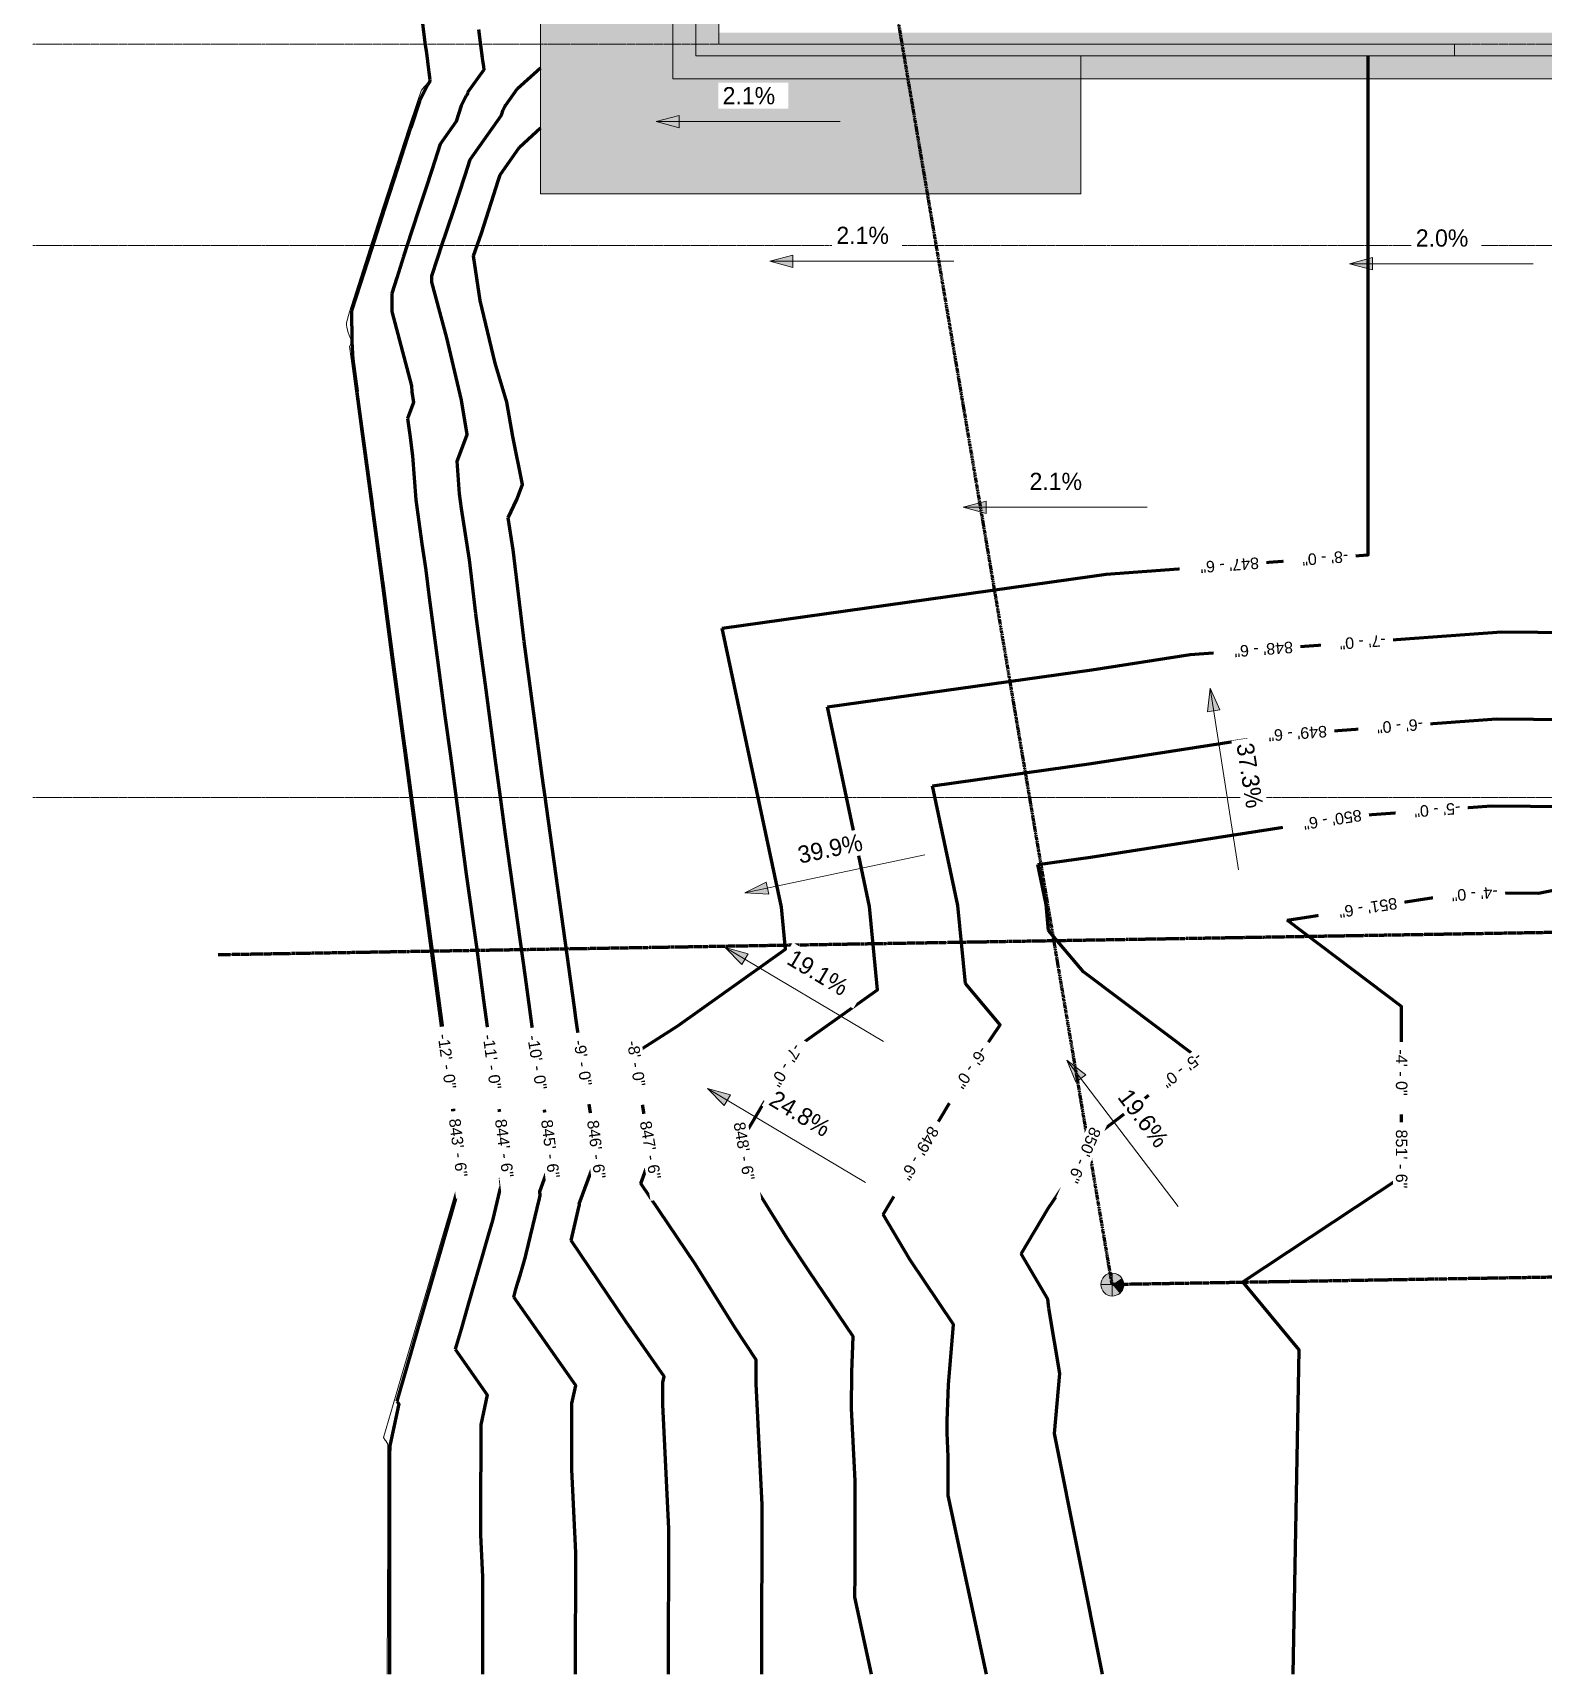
# Model space of a CAD drawing. Header units: inches. Extents: x -3305 to -1487, y 8065 to 9205.
# Drawn here: x -3305 to -2779, y 8130 to 8701 of the extents above; entities that cross this region are included whole.
import ezdxf

# ---------------------------------------------------------------- set-up
doc = ezdxf.new("R2010")
doc.units = ezdxf.units.IN
doc.header["$MEASUREMENT"] = 0
doc.linetypes.add('Double Dash 3_8_', pattern=[1, 0.375, -0.125, 0.125, -0.125, 0.125, -0.125])
doc.linetypes.add('Grid Line 1_2_', pattern=[0.875, 0.5, -0.125, 0.125, -0.125])
for name, color, linetype, lineweight in [('A-FLOR', 192, 'Continuous', 18), ('C-PROP-LINE', 91, 'Double Dash 3_8_', 158), ('C-TOPO-1', 254, 'Continuous', 9), ('C-TOPO-2', 253, 'Continuous', 9), ('C-TOPO-3', 8, 'Continuous', 9), ('C-TOPO-LABL', 7, 'Continuous', 9), ('C-TOPO-MAJR', 7, 'Continuous', 80), ('G-ANNO-DIMS', 111, 'Continuous', 9), ('L-SITE-1', 91, 'Continuous', 9), ('S-FNDN', 32, 'Continuous', 18), ('S-GRID-1', 1, 'Grid Line 1_2_', 9)]:
    doc.layers.add(name, color=color, linetype=linetype, lineweight=lineweight)
doc.layers.add('L-SITE-3', color=91, linetype='Continuous', lineweight=9, transparency=0.2)
doc.layers.add('S-FNDN-1', color=32, linetype='Continuous', lineweight=18, transparency=0.4)
doc.styles.add('Arial', font='arial.ttf', dxfattribs={"height": 4})
doc.styles.add('Century Gothic', font='ufonts.com_century-gothic.ttf', dxfattribs={"height": 6})

# ---------------------------------------------------------------- blocks, each defined once
blk = doc.blocks.new('BenchMark - BenchMark-V6-SITE PLAN - TOPOGRAPHY')
at = {"layer": 'L-SITE-3'}
for points in [[(-4, 0), (-3.86, -1.04), (-3.46, -2), (-3.05, -2.54), (0, 0), (2.19, -3.32), (2.83, -2.83), (3.46, -2), (3.86, -1.04), (4, 0), (3.86, 1.04), (3.46, 2), (2.83, 2.83), (2, 3.46), (1.04, 3.86), (0, 4), (-1.04, 3.86), (-2, 3.46), (-2.83, 2.83), (-3.46, 2), (-3.86, 1.04)], [(-3.05, -2.54), (-2.83, -2.83), (-2, -3.46), (-1.04, -3.86), (0.08, -3.99), (1.04, -3.86), (2, -3.46), (2.19, -3.32), (0, 0), (-3.01, -2.51)]]:
    blk.add_hatch(color=256, dxfattribs=at).paths.add_polyline_path(points, flags=0)
at = {"layer": 'L-SITE-1'}
for q in [(-4, 0), (0, 4), (0, -4), (4, 0)]:
    blk.add_line((0, 0), q, dxfattribs=at)
for start, end in [(360, 180), (180, 219.8521), (303.4982, 360), (219.8521, 303.4982)]:
    blk.add_arc((0, 0), 4, start, end, dxfattribs=at)
blk = doc.blocks.new('Family - ___-1399760-SITE PLAN - TOPOGRAPHY')
at = {"layer": 'C-PROP-LINE'}
blk.add_line((8379.89, 3240.51), (8400.25, 2026.33), dxfattribs=at)
blk = doc.blocks.new('Family - ___-1426622-SITE PLAN - TOPOGRAPHY')
at = {"layer": 'C-PROP-LINE'}
for p, q in [((8265.05, 2929.42), (8938.99, 3043.48)), ((8284.16, 1792.1), (8265.05, 2929.42))]:
    blk.add_line(p, q, dxfattribs=at)

msp = doc.modelspace()

# ---------------------------------------------------------------- hatches: boundary and pattern name
at = {"layer": 'G-ANNO-DIMS'}
for points in [[(-3088.07, 8669.7), (-3080.07, 8667.56), (-3080.07, 8671.84)], [(-3048.5, 8621.13), (-3040.5, 8618.98), (-3040.5, 8623.27)], [(-2846.9, 8620.2), (-2838.9, 8618.06), (-2838.9, 8622.35)], [(-2981.3, 8535.51), (-2973.3, 8533.37), (-2973.3, 8537.66)], [(-2895.33, 8472.62), (-2896.22, 8464.38), (-2891.98, 8465.04)], [(-3057.21, 8401.32), (-3048.94, 8400.88), (-3049.83, 8405.07)], [(-3064.04, 8382.37), (-3058.26, 8376.44), (-3056.07, 8380.12)], [(-2945.17, 8343.16), (-2942.04, 8335.49), (-2938.62, 8338.08)]]:
    msp.add_hatch(color=256, dxfattribs=at).paths.add_polyline_path(points, flags=0)
at = {"layer": 'S-FNDN'}
for points in [[(-3074.34, 8692.57), (-3066.34, 8692.57), (-3066.34, 8866.57), (-3074.34, 8866.57), (-3074.34, 8710.2)], [(-3066.34, 8692.57), (-2810.34, 8692.57), (-2810.34, 8696.57), (-3066.34, 8696.57)]]:
    msp.add_hatch(color=256, dxfattribs=at).paths.add_polyline_path(points, flags=0)
h = msp.add_hatch(color=256, dxfattribs=at)
h.paths.add_polyline_path([(-2693.71, 8692.57), (-2693.71, 8700.57), (-3066.34, 8700.57), (-3066.34, 8696.57), (-2810.34, 8696.57), (-2810.34, 8692.57), (-2723.07, 8692.57)], flags=0)
h.paths.add_polyline_path([(-2657.09, 8692.57), (-2622.34, 8692.57), (-2622.34, 8700.57), (-2657.09, 8700.57)], flags=0)
at = {"layer": 'S-FNDN-1'}
h = msp.add_hatch(color=256, dxfattribs=at)
h.paths.add_polyline_path([(-3033.53, 8644.57), (-2940.34, 8644.57), (-2940.34, 8692.57), (-3074.34, 8692.57), (-3074.34, 8871.57), (-3128.34, 8871.57), (-3128.34, 8644.57), (-3080.34, 8644.57)], flags=0)
h.paths.add_polyline_path([(-3128.34, 8875.08), (-3127.81, 8876.57), (-3128.34, 8876.57)], flags=0)
h = msp.add_hatch(color=256, dxfattribs=at)
h.paths.add_polyline_path([(-2940.34, 8644.57), (-2940.34, 8644.57), (-2940.34, 8644.57)], flags=0)
h.paths.add_polyline_path([(-3078.48, 8871.57), (-3074.34, 8871.57), (-3074.34, 8876.57), (-3127.81, 8876.57), (-3128.34, 8875.08), (-3128.34, 8871.57), (-3091.64, 8871.57)], flags=0)
for points in [[(-3066.34, 8684.57), (-3058.34, 8684.57), (-3058.34, 8692.57), (-3074.34, 8692.57), (-3074.34, 8871.57), (-3082.34, 8871.57), (-3082.34, 8684.57), (-3071.99, 8684.57)], [(-2981.79, 8684.57), (-2940.34, 8684.57), (-2940.34, 8692.57), (-2954.8, 8692.57), (-2983.72, 8684.57)], [(-2940.34, 8684.57), (-2638.34, 8684.57), (-2638.34, 8692.57), (-2940.34, 8692.57)]]:
    msp.add_hatch(color=256, dxfattribs=at).paths.add_polyline_path(points, flags=0)
h = msp.add_hatch(color=256, dxfattribs=at)
h.paths.add_polyline_path([(-3058.34, 8684.57), (-2983.72, 8684.57), (-2954.8, 8692.57), (-3058.34, 8692.57), (-3058.34, 8686.84)], flags=0)
h.paths.add_polyline_path([(-2614.34, 8685.19), (-2614.34, 8700.14), (-2622.34, 8700.57), (-2622.34, 8685.19), (-2619.58, 8685.19)], flags=0)

# ---------------------------------------------------------------- linework, layer by layer
at = {"layer": 'A-FLOR'}
for p, q in [((-3074.34, 8692.57), (-2940.34, 8692.57)), ((-2940.34, 8692.57), (-2940.34, 8644.57)), ((-2940.34, 8644.57), (-3128.34, 8644.57))]:
    msp.add_line(p, q, dxfattribs=at)
at = {"layer": 'C-TOPO-1'}
for p, q in [((-3128.34, 8871.57), (-3128.34, 8644.57)), ((-3128.34, 8691.09), (-3128.34, 8781.75)), ((-3128.34, 8781.75), (-3128.34, 8691.09)), ((-3128.34, 8691.09), (-3128.34, 8701.62)), ((-3128.34, 8691.09), (-3128.34, 8701.62)), ((-3128.34, 8701.62), (-3128.34, 8691.09)), ((-2940.34, 8692.57), (-2940.34, 8644.57)), ((-2940.34, 8644.57), (-2940.34, 8692.57)), ((-2940.34, 8644.57), (-2940.34, 8692.57)), ((-3128.34, 8689.39), (-3128.34, 8691.09)), ((-3128.34, 8675.82), (-3128.34, 8691.09)), ((-3128.34, 8689.39), (-3128.34, 8691.09)), ((-3128.34, 8691.09), (-3128.34, 8675.82)), ((-3128.34, 8691.09), (-3128.34, 8689.39)), ((-3128.34, 8656.47), (-3128.34, 8675.82)), ((-3128.34, 8675.82), (-3128.34, 8656.47)), ((-3128.34, 8644.57), (-3128.34, 8656.47)), ((-3128.34, 8656.47), (-3128.34, 8644.57)), ((-3080.34, 8644.57), (-3128.34, 8644.57)), ((-3128.34, 8644.57), (-3080.34, 8644.57)), ((-3128.34, 8644.57), (-2940.34, 8644.57)), ((-3002.41, 8644.57), (-3080.34, 8644.57)), ((-3080.34, 8644.57), (-3002.41, 8644.57)), ((-2940.34, 8644.57), (-3002.41, 8644.57)), ((-3002.41, 8644.57), (-2940.34, 8644.57))]:
    msp.add_line(p, q, dxfattribs=at)
at = {"layer": 'C-TOPO-2'}
for p, q in [((-3128.34, 8682.56), (-3128.34, 8689.39)), ((-3128.34, 8682.56), (-3128.34, 8689.39)), ((-3128.34, 8689.39), (-3128.34, 8682.56))]:
    msp.add_line(p, q, dxfattribs=at)
at = {"layer": 'C-TOPO-3'}
for p, q in [((-3169.89, 8710.14), (-3168.2, 8697.04)), ((-3168.2, 8697.04), (-3169.89, 8710.14)), ((-3168.2, 8697.04), (-3167.84, 8694.08)), ((-3167.84, 8694.08), (-3168.2, 8697.04)), ((-3167.84, 8694.08), (-3167.11, 8687.98)), ((-3167.11, 8687.98), (-3167.84, 8694.08)), ((-2940.34, 8692.57), (-2940.34, 8644.57)), ((-2940.34, 8692.57), (-2940.34, 8644.57)), ((-2940.34, 8644.57), (-2940.34, 8692.57)), ((-3167.11, 8687.98), (-3166.81, 8684.3)), ((-3166.81, 8684.3), (-3167.11, 8687.98)), ((-3169.87, 8680.34), (-3171.05, 8677.03)), ((-3171.05, 8677.03), (-3169.87, 8680.34)), ((-3169.77, 8680.63), (-3169.87, 8680.34)), ((-3169.87, 8680.34), (-3169.77, 8680.63)), ((-3168.77, 8681.73), (-3169.77, 8680.63)), ((-3169.77, 8680.63), (-3168.77, 8681.73)), ((-3168.12, 8682.45), (-3168.77, 8681.73)), ((-3168.77, 8681.73), (-3168.12, 8682.45)), ((-3167.33, 8683.56), (-3168.12, 8682.45)), ((-3168.12, 8682.45), (-3167.33, 8683.56)), ((-3166.81, 8684.3), (-3167.33, 8683.56)), ((-3167.33, 8683.56), (-3166.81, 8684.3)), ((-3128.34, 8675.82), (-3128.34, 8682.56)), ((-3128.34, 8675.82), (-3128.34, 8682.56)), ((-3128.34, 8682.56), (-3128.34, 8675.82)), ((-3171.17, 8676.68), (-3174.25, 8667.4)), ((-3174.25, 8667.4), (-3171.17, 8676.68)), ((-3171.05, 8677.03), (-3171.17, 8676.68)), ((-3171.17, 8676.68), (-3171.05, 8677.03)), ((-3128.34, 8656.47), (-3128.34, 8675.82)), ((-3128.34, 8656.47), (-3128.34, 8675.82)), ((-3128.34, 8675.82), (-3128.34, 8656.47)), ((-3174.25, 8667.4), (-3178.43, 8654.57)), ((-3178.43, 8654.57), (-3174.25, 8667.4)), ((-3178.43, 8654.57), (-3183.14, 8639.97)), ((-3183.14, 8639.97), (-3178.43, 8654.57)), ((-3128.34, 8644.57), (-3128.34, 8656.47)), ((-3128.34, 8644.57), (-3128.34, 8656.47)), ((-3128.34, 8656.47), (-3128.34, 8644.57)), ((-3183.14, 8639.97), (-3187.81, 8625.4)), ((-3187.81, 8625.4), (-3183.14, 8639.97)), ((-3080.34, 8644.57), (-3128.34, 8644.57)), ((-3080.34, 8644.57), (-3128.34, 8644.57)), ((-3128.34, 8644.57), (-3080.34, 8644.57)), ((-3002.41, 8644.57), (-3080.34, 8644.57)), ((-3002.41, 8644.57), (-3080.34, 8644.57)), ((-3080.34, 8644.57), (-3002.41, 8644.57)), ((-2940.34, 8644.57), (-3002.41, 8644.57)), ((-2940.34, 8644.57), (-3002.41, 8644.57)), ((-3002.41, 8644.57), (-2940.34, 8644.57)), ((-3187.81, 8625.4), (-3191.86, 8612.65)), ((-3191.86, 8612.65), (-3187.81, 8625.4)), ((-3191.86, 8612.65), (-3194.73, 8603.49)), ((-3194.73, 8603.49), (-3191.86, 8612.65)), ((-3194.73, 8603.49), (-3195.84, 8599.73)), ((-3195.84, 8599.73), (-3194.73, 8603.49)), ((-3195.84, 8599.73), (-3195.79, 8598.97)), ((-3195.79, 8598.97), (-3195.84, 8599.73)), ((-3195.79, 8598.97), (-3195.73, 8598.01)), ((-3195.73, 8598.01), (-3195.79, 8598.97)), ((-3195.73, 8598.01), (-3195.29, 8596.35)), ((-3195.29, 8596.35), (-3195.73, 8598.01)), ((-3195.29, 8596.35), (-3194.52, 8594.5)), ((-3194.52, 8594.5), (-3195.29, 8596.35)), ((-3194.52, 8594.5), (-3194.01, 8593.25)), ((-3194.01, 8593.25), (-3194.52, 8594.5)), ((-3194.36, 8592.34), (-3194.74, 8591.42)), ((-3194.74, 8591.42), (-3194.36, 8592.34)), ((-3194.74, 8591.42), (-3194.21, 8587.29)), ((-3194.21, 8587.29), (-3194.74, 8591.42)), ((-3194.25, 8592.63), (-3194.36, 8592.34)), ((-3194.36, 8592.34), (-3194.25, 8592.63)), ((-3194.01, 8593.25), (-3194.25, 8592.63)), ((-3194.25, 8592.63), (-3194.01, 8593.25)), ((-3194.21, 8587.29), (-3192.7, 8575.87)), ((-3192.7, 8575.87), (-3194.21, 8587.29)), ((-3192.7, 8575.87), (-3190.38, 8558.38)), ((-3190.38, 8558.38), (-3192.7, 8575.87)), ((-3190.38, 8558.38), (-3187.4, 8536.03)), ((-3187.4, 8536.03), (-3190.38, 8558.38)), ((-3187.4, 8536.03), (-3183.93, 8510.01)), ((-3183.93, 8510.01), (-3187.4, 8536.03)), ((-3183.93, 8510.01), (-3180.13, 8481.54)), ((-3180.13, 8481.54), (-3183.93, 8510.01)), ((-3180.13, 8481.54), (-3176.16, 8451.82)), ((-3176.16, 8451.82), (-3180.13, 8481.54)), ((-3176.16, 8451.82), (-3172.18, 8422.06)), ((-3172.18, 8422.06), (-3176.16, 8451.82)), ((-3172.18, 8422.06), (-3168.36, 8393.47)), ((-3168.36, 8393.47), (-3172.18, 8422.06)), ((-3168.36, 8393.47), (-3164.85, 8367.26)), ((-3164.85, 8367.26), (-3168.36, 8393.47)), ((-3164.85, 8367.26), (-3161.83, 8344.62)), ((-3161.83, 8344.62), (-3164.85, 8367.26)), ((-3161.83, 8344.62), (-3159.76, 8329.17)), ((-3159.76, 8329.17), (-3161.83, 8344.62)), ((-3159.76, 8329.17), (-3159.44, 8326.78)), ((-3159.44, 8326.78), (-3159.76, 8329.17)), ((-3159.44, 8326.78), (-3157.85, 8314.93)), ((-3157.85, 8314.93), (-3159.44, 8326.78)), ((-3157.85, 8314.93), (-3157.23, 8310.29)), ((-3157.23, 8310.29), (-3157.85, 8314.93)), ((-3157.23, 8310.29), (-3157.08, 8309.56)), ((-3157.08, 8309.56), (-3157.23, 8310.29)), ((-3157.08, 8309.56), (-3156.75, 8307.87)), ((-3156.75, 8307.87), (-3157.08, 8309.56)), ((-3156.75, 8307.87), (-3156.33, 8305.95)), ((-3156.33, 8305.95), (-3156.75, 8307.87)), ((-3156.27, 8303.56), (-3156.45, 8302.83)), ((-3156.45, 8302.83), (-3156.27, 8303.56)), ((-3156.33, 8305.95), (-3156.32, 8305.35)), ((-3156.32, 8305.35), (-3156.33, 8305.95)), ((-3156.32, 8305.35), (-3156.27, 8303.56)), ((-3156.27, 8303.56), (-3156.32, 8305.35)), ((-3157.24, 8299.66), (-3159.73, 8290.88)), ((-3159.73, 8290.88), (-3157.24, 8299.66)), ((-3157.06, 8300.38), (-3157.24, 8299.66)), ((-3157.24, 8299.66), (-3157.06, 8300.38)), ((-3156.68, 8301.93), (-3157.06, 8300.38)), ((-3157.06, 8300.38), (-3156.68, 8301.93)), ((-3156.45, 8302.83), (-3156.68, 8301.93)), ((-3156.68, 8301.93), (-3156.45, 8302.83)), ((-3159.73, 8290.88), (-3163.3, 8278.63)), ((-3163.3, 8278.63), (-3159.73, 8290.88)), ((-3163.3, 8278.63), (-3167.5, 8264.33)), ((-3167.5, 8264.33), (-3163.3, 8278.63)), ((-3167.5, 8264.33), (-3171.92, 8249.4)), ((-3171.92, 8249.4), (-3167.5, 8264.33)), ((-3171.92, 8249.4), (-3176.1, 8235.26)), ((-3176.1, 8235.26), (-3171.92, 8249.4)), ((-3176.1, 8235.26), (-3179.62, 8223.34)), ((-3179.62, 8223.34), (-3176.1, 8235.26)), ((-3179.62, 8223.34), (-3182.04, 8215.05)), ((-3182.04, 8215.05), (-3179.62, 8223.34)), ((-3182.04, 8215.05), (-3182.91, 8211.81)), ((-3182.91, 8211.81), (-3182.04, 8215.05)), ((-3182.91, 8211.81), (-3182.38, 8210.97)), ((-3182.38, 8210.97), (-3182.91, 8211.81)), ((-3182.38, 8210.97), (-3182.2, 8210.7)), ((-3182.2, 8210.7), (-3182.38, 8210.97)), ((-3182.2, 8210.7), (-3181.41, 8209.58)), ((-3181.41, 8209.58), (-3182.2, 8210.7)), ((-3181.41, 8209.58), (-3181.41, 8208.79)), ((-3181.41, 8208.79), (-3181.41, 8209.58)), ((-3181.41, 8208.79), (-3181.39, 8205.51)), ((-3181.39, 8205.51), (-3181.41, 8208.79)), ((-3181.39, 8205.51), (-3181.41, 8194.31)), ((-3181.41, 8194.31), (-3181.39, 8205.51)), ((-3181.41, 8194.31), (-3181.46, 8177.09)), ((-3181.46, 8177.09), (-3181.41, 8194.31)), ((-3181.46, 8177.09), (-3181.54, 8154.91)), ((-3181.54, 8154.91), (-3181.46, 8177.09)), ((-3181.54, 8154.91), (-3181.63, 8129.53)), ((-3181.63, 8129.53), (-3181.54, 8154.91))]:
    msp.add_line(p, q, dxfattribs=at)
at = {"layer": 'C-TOPO-MAJR'}
for p, q in [((-3167.7, 8682.33), (-3170.38, 8676.96)), ((-3140.56, 8675.3), (-3136.32, 8681.17)), ((-3154.22, 8678.62), (-3155.82, 8675.39)), ((-3141.27, 8673.83), (-3140.73, 8674.9)), ((-3163.25, 8661.81), (-3166.15, 8652.78)), ((-3142.39, 8651.22), (-3135.59, 8660.81)), ((-3154.56, 8651.1), (-3152.82, 8656.52)), ((-3142.97, 8649.41), (-3142.39, 8651.22)), ((-3149.28, 8607.45), (-3151.61, 8622.99)), ((-3166.11, 8613.86), (-3166.12, 8615.97)), ((-3180.08, 8609.88), (-3180.05, 8603.56)), ((-3144.16, 8585.66), (-3149.28, 8607.45)), ((-3194.04, 8603.79), (-3194, 8593.26)), ((-3156.5, 8540.16), (-3157.34, 8551.5)), ((-3171.7, 8538.13), (-3169.63, 8522.73)), ((-3155.81, 8535.03), (-3156.5, 8540.16)), ((-3186.9, 8536.09), (-3183.45, 8510.44)), ((-2902.26, 8484.25), (-2793.93, 8492.18)), ((-2873.05, 8456.24), (-2795.67, 8461.91)), ((-2843.84, 8428.23), (-2797.42, 8431.63)), ((-2868.54, 8391.85), (-2814.63, 8400.23)), ((-2939.39, 8373.93), (-2951.53, 8388.25)), ((-3092.01, 8322.77), (-3095.61, 8345.48)), ((-3058.22, 8315.53), (-3039.12, 8347.62)), ((-3009.13, 8289.48), (-2980.49, 8337.62)), ((-3056.01, 8302.82), (-3058.22, 8315.53)), ((-3156.12, 8305.88), (-3156.04, 8305.27)), ((-3142.35, 8301.66), (-3142.3, 8301.22)), ((-3128.55, 8297.17), (-3128.59, 8297.43)), ((-3042.35, 8280.95), (-3056.01, 8302.82)), ((-3114.81, 8293.12), (-3114.82, 8293.21)), ((-2961.08, 8275.73), (-2951.53, 8291.78)), ((-2999.87, 8273.75), (-3009.13, 8289.48)), ((-3098.69, 8252.26), (-3117.71, 8280.45)), ((-3034.88, 8269.66), (-3042.35, 8280.95)), ((-3020.08, 8222.01), (-3020.01, 8234.54)), ((-2986.83, 8217.71), (-2986.41, 8230.22)), ((-2986.85, 8213.53), (-2986.83, 8217.71)), ((-2932.82, 8129.53), (-2949.44, 8213.24)), ((-2973.14, 8129.53), (-2986.47, 8191.64)), ((-3013.17, 8129.53), (-3018.92, 8156.34))]:
    msp.add_line(p, q, dxfattribs=at)
at = {"layer": 'C-TOPO-MAJR', "flags": 128}
for points in [[(-3173.44, 8709.88), (-3172.01, 8723.56), (-3170.02, 8708.59), (-3168.4, 8696.33), (-3168.03, 8693.58), (-3167.29, 8687.8), (-3167.17, 8686.88), (-3166.83, 8684.27)], [(-3149.9, 8701.68), (-3149.19, 8696.33), (-3148.6, 8691.91), (-3148.47, 8690.91), (-3148.2, 8688.86), (-3148.05, 8687.64), (-3153.69, 8679.8)], [(-2931.47, 8512.26), (-2840.34, 8518.93), (-2840.34, 8539.93), (-2840.34, 8579.93), (-2840.34, 8600.9), (-2840.34, 8680.52), (-2840.34, 8692.57)], [(-3136.32, 8681.17), (-3134.02, 8683.25), (-3128.34, 8688.4)], [(-3166.83, 8684.27), (-3166.93, 8683.43), (-3167.7, 8682.33)], [(-3170.38, 8676.96), (-3170.48, 8676.62), (-3173.39, 8667.52), (-3173.68, 8667.11)], [(-3155.82, 8675.39), (-3155.89, 8675.19), (-3157.63, 8669.73), (-3163.25, 8661.81)], [(-3153.69, 8679.8), (-3153.75, 8679.28), (-3154.22, 8678.62)], [(-3140.73, 8674.9), (-3140.58, 8675.12), (-3140.56, 8675.3)], [(-3152.82, 8656.52), (-3141.87, 8671.94), (-3141.29, 8673.76), (-3141.27, 8673.83)], [(-3173.68, 8667.11), (-3177.74, 8654.47), (-3177.86, 8654.11), (-3177.98, 8653.75)], [(-3135.59, 8660.81), (-3131.2, 8664.86), (-3128.34, 8667.51)], [(-3177.98, 8653.75), (-3182.57, 8639.47), (-3187.14, 8625.25), (-3191.15, 8612.78), (-3194.04, 8603.79)], [(-3166.15, 8652.78), (-3168.2, 8646.36), (-3170.44, 8639.85), (-3173.2, 8631.29), (-3175.94, 8622.76), (-3178.35, 8615.28), (-3180.08, 8609.88)], [(-3162.91, 8625.96), (-3158.55, 8638.6), (-3154.56, 8651.1)], [(-3151.61, 8622.99), (-3148.9, 8630.85), (-3142.97, 8649.41)], [(-3166.12, 8615.97), (-3165.54, 8617.77), (-3164.74, 8620.26), (-3163.83, 8623.11), (-3162.91, 8625.96)], [(-3157.34, 8551.5), (-3155.3, 8556.71), (-3153.79, 8560.81), (-3155.84, 8572.72), (-3160.96, 8594.51), (-3166.11, 8613.86)], [(-3180.05, 8603.56), (-3173.18, 8577.75), (-3173.06, 8575.66)], [(-3194, 8593.26), (-3193.99, 8593.23), (-3193.63, 8586.96)], [(-3193.63, 8586.96), (-3192.12, 8575.76), (-3192.18, 8575.6)], [(-3138.01, 8560.15), (-3140.06, 8572.07), (-3144.16, 8585.66)], [(-3192.18, 8575.6), (-3189.87, 8558.45), (-3186.93, 8536.59), (-3186.9, 8536.09)], [(-3173.06, 8575.66), (-3172.55, 8571.92), (-3174.58, 8566.41)], [(-3174.58, 8566.41), (-3173.82, 8560.7), (-3172.84, 8553.41), (-3171.7, 8538.13)], [(-3139.6, 8531.85), (-3136.62, 8538.18), (-3134.57, 8543.39), (-3138.01, 8560.15)], [(-3150.8, 8498.45), (-3153.05, 8517.21), (-3155.81, 8535.03)], [(-3134.52, 8492.77), (-3137.88, 8520.75), (-3139.6, 8531.85)], [(-3169.63, 8522.73), (-3168.23, 8513.67), (-3167.08, 8504.13)], [(-3183.45, 8510.44), (-3183.4, 8510.13), (-3183.36, 8509.81)], [(-3183.36, 8509.81), (-3179.58, 8481.62), (-3175.63, 8452.23), (-3175.56, 8451.72)], [(-3065.09, 8493.5), (-2936.37, 8511.5), (-2931.47, 8512.26)], [(-3167.08, 8504.13), (-3164.38, 8484), (-3161.56, 8463), (-3159.7, 8449.07)], [(-3143.84, 8446.42), (-3147.49, 8473.77), (-3149.18, 8486.37), (-3150.8, 8498.45)], [(-2793.93, 8492.18), (-2667.57, 8490.98), (-2640.2, 8496.45), (-2630.34, 8498.62)], [(-3127.98, 8443.78), (-3133.42, 8484.55), (-3133.98, 8488.75), (-3134.52, 8492.77)], [(-3095.61, 8345.48), (-3080.59, 8355.13), (-3043.12, 8381.81), (-3044.52, 8396.32), (-3065.09, 8493.5)], [(-3028.51, 8466.07), (-2936.56, 8478.93), (-2902.26, 8484.25)], [(-2795.67, 8461.91), (-2705.41, 8461.05), (-2636.99, 8474.73), (-2630.34, 8476.2)], [(-3039.12, 8347.62), (-3011.03, 8367.63), (-3013.81, 8396.65), (-3028.51, 8466.07)], [(-3175.56, 8451.72), (-3171.6, 8422.29), (-3167.81, 8394.03)], [(-2991.93, 8438.63), (-2936.76, 8446.35), (-2873.05, 8456.24)], [(-2797.42, 8431.63), (-2743.26, 8431.12), (-2633.79, 8453.01), (-2630.34, 8453.77)], [(-3159.7, 8449.07), (-3156.87, 8428.05), (-3154.16, 8407.86)], [(-3140.52, 8421.7), (-3142.14, 8433.81), (-3143.84, 8446.42)], [(-3126.87, 8435.53), (-3127.42, 8439.57), (-3127.98, 8443.78)], [(-3115.22, 8352.1), (-3115.26, 8352.44), (-3115.56, 8354.62), (-3115.98, 8357.82), (-3116.48, 8361.52), (-3126.87, 8435.53)], [(-2980.49, 8369.78), (-2983.11, 8396.98), (-2991.93, 8438.63)], [(-2814.63, 8400.23), (-2799.16, 8401.36), (-2781.11, 8401.19), (-2630.58, 8431.3), (-2630.34, 8431.35)], [(-2955.34, 8411.2), (-2936.95, 8413.77), (-2843.84, 8428.23)], [(-3129.76, 8343.78), (-3129.89, 8344.8), (-3130.76, 8351.34), (-3132.05, 8360.92), (-3133.54, 8372.03), (-3140.52, 8421.7)], [(-3154.16, 8407.86), (-3150.61, 8382.54), (-3148.12, 8364.02), (-3145.97, 8348.05), (-3144.51, 8337.15), (-3144.29, 8335.45)], [(-2951.53, 8388.25), (-2952.4, 8397.31), (-2955.34, 8411.2)], [(-3167.81, 8394.03), (-3167.67, 8393.05), (-3164.19, 8367.13), (-3161.18, 8344.76), (-3159.13, 8329.5), (-3158.83, 8327.13)], [(-2884.02, 8265.97), (-2828.76, 8302.52), (-2828.76, 8361.83), (-2868.54, 8391.85)], [(-2936.71, 8315.71), (-2899.61, 8343.91), (-2939.39, 8373.93)], [(-2980.49, 8337.62), (-2968.35, 8355.46), (-2980.49, 8369.78)], [(-3108.73, 8310.65), (-3108.74, 8310.76), (-3108.83, 8311.41), (-3109.04, 8313.08), (-3115.22, 8352.1)], [(-3124.68, 8310.29), (-3124.72, 8310.6), (-3124.97, 8312.57), (-3125.61, 8317.59), (-3129.76, 8343.78)], [(-3144.29, 8335.45), (-3142.18, 8322.09), (-3141.12, 8313.73), (-3140.7, 8310.45), (-3140.64, 8309.93)], [(-3158.83, 8327.13), (-3158.74, 8326.59), (-3157.26, 8314.89), (-3156.68, 8310.29), (-3156.59, 8309.58)], [(-3093.4, 8300.19), (-3089.81, 8310.06), (-3092.01, 8322.77)], [(-2951.53, 8291.78), (-2939.39, 8309.62), (-2936.71, 8315.71)], [(-3156.59, 8309.58), (-3156.35, 8307.89), (-3156.09, 8305.97), (-3156.12, 8305.88)], [(-3140.64, 8309.93), (-3140.47, 8308.73), (-3140.28, 8307.36), (-3142.35, 8301.66)], [(-3128.59, 8297.43), (-3124.47, 8308.75), (-3124.58, 8309.57), (-3124.68, 8310.29)], [(-3114.82, 8293.21), (-3108.66, 8310.14), (-3108.7, 8310.41), (-3108.73, 8310.65)], [(-3156.04, 8305.27), (-3155.8, 8303.44), (-3155.72, 8302.65), (-3156.04, 8301.78)], [(-3156.71, 8299.13), (-3159.2, 8290.53), (-3162.69, 8278.48), (-3166.76, 8264.43), (-3170.98, 8249.83), (-3174.97, 8236.07), (-3178.32, 8224.5)], [(-3142.3, 8298.73), (-3142.56, 8297.64), (-3144.9, 8287.81), (-3145.02, 8287.4), (-3146.51, 8282.24), (-3148.6, 8275.01), (-3151.04, 8266.58), (-3153.58, 8257.82), (-3155.97, 8249.56), (-3157.98, 8242.62)], [(-3156.04, 8301.78), (-3156.4, 8300.26), (-3156.51, 8299.81), (-3156.71, 8299.13)], [(-3142.3, 8301.22), (-3142.12, 8299.91), (-3142.07, 8299.35), (-3142.3, 8298.73)], [(-3060.72, 8250.13), (-3074.39, 8272.01), (-3093.4, 8300.19)], [(-3137.65, 8260.74), (-3136.98, 8263.05), (-3136.18, 8265.8), (-3135.33, 8268.72), (-3134.52, 8271.53), (-3133.82, 8273.94), (-3133.32, 8275.66), (-3133.28, 8275.8), (-3128.71, 8295.03), (-3128.55, 8295.68)], [(-3128.55, 8295.68), (-3128.42, 8296.05), (-3128.45, 8296.39), (-3128.55, 8297.17)], [(-3117.71, 8280.45), (-3114.86, 8292.41), (-3114.81, 8292.63)], [(-3114.81, 8292.63), (-3114.76, 8292.75), (-3114.77, 8292.86), (-3114.81, 8293.12)], [(-2951.46, 8256.81), (-2951.82, 8260), (-2961.08, 8275.73)], [(-3020.01, 8234.54), (-3019.59, 8247.04), (-3034.88, 8269.66)], [(-2986.41, 8230.22), (-2984.58, 8251.14), (-2999.87, 8273.75)], [(-2866.4, 8129.53), (-2864.33, 8242.4), (-2884.02, 8265.97)], [(-3117.44, 8223.67), (-3116.08, 8229.93), (-3137.65, 8260.74)], [(-3085.75, 8231.04), (-3085.3, 8233.13), (-3098.69, 8252.26)], [(-2949.44, 8213.24), (-2947.61, 8234.16), (-2951.46, 8256.81)], [(-3053.3, 8230.49), (-3053.26, 8238.84), (-3060.72, 8250.13)], [(-3157.98, 8242.62), (-3146.87, 8226.74), (-3149.12, 8216.3)], [(-3085.77, 8223.39), (-3085.76, 8226.54), (-3085.76, 8228.98), (-3085.75, 8230.57), (-3085.75, 8231.04)], [(-3051.35, 8129.53), (-3051.35, 8133.77), (-3051.25, 8188.44), (-3053.3, 8230.49)], [(-3178.32, 8224.5), (-3177.65, 8223.55), (-3180.8, 8208.94)], [(-3117.48, 8200.71), (-3117.46, 8210.16), (-3117.45, 8217.5), (-3117.44, 8222.27), (-3117.44, 8223.67)], [(-3083.75, 8129.53), (-3083.66, 8180.1), (-3085.77, 8223.39)], [(-3018.92, 8156.34), (-3018.9, 8163.98), (-3018.85, 8196.78), (-3020.08, 8222.01)], [(-3149.12, 8216.3), (-3149.12, 8213.96), (-3149.14, 8206.01), (-3149.16, 8193.78), (-3149.18, 8178.04)], [(-2986.47, 8191.64), (-2986.46, 8194.19), (-2986.44, 8205.12), (-2986.85, 8213.53)], [(-3180.8, 8208.93), (-3180.81, 8205.66), (-3180.83, 8194.53), (-3180.85, 8177.4), (-3180.89, 8155.37)], [(-3116.14, 8129.53), (-3116.07, 8171.76), (-3117.48, 8200.71)], [(-3149.18, 8178.04), (-3148.47, 8163.42), (-3148.53, 8129.53)], [(-3180.89, 8155.37), (-3180.88, 8155.08), (-3180.92, 8129.53)]]:
    msp.add_lwpolyline(points, dxfattribs=at)
at = {"layer": 'G-ANNO-DIMS'}
for p, q in [((-3080.07, 8671.84), (-3088.07, 8669.7)), ((-3088.07, 8669.7), (-3080.07, 8667.56)), ((-3024.07, 8669.7), (-3088.07, 8669.7)), ((-3080.07, 8667.56), (-3080.07, 8671.84)), ((-3040.5, 8623.27), (-3048.5, 8621.13)), ((-3040.5, 8618.98), (-3040.5, 8623.27)), ((-3048.5, 8621.13), (-3040.5, 8618.98)), ((-2984.5, 8621.13), (-3048.5, 8621.13)), ((-2838.9, 8622.35), (-2846.9, 8620.2)), ((-2846.9, 8620.2), (-2838.9, 8618.06)), ((-2782.9, 8620.2), (-2846.9, 8620.2)), ((-2838.9, 8618.06), (-2838.9, 8622.35)), ((-2973.3, 8537.66), (-2981.3, 8535.51)), ((-2973.3, 8533.37), (-2973.3, 8537.66)), ((-2981.3, 8535.51), (-2973.3, 8533.37)), ((-2917.3, 8535.51), (-2981.3, 8535.51)), ((-2895.33, 8472.62), (-2896.22, 8464.38)), ((-2891.98, 8465.04), (-2895.33, 8472.62)), ((-2896.22, 8464.38), (-2891.98, 8465.04)), ((-3049.83, 8405.07), (-3057.21, 8401.32)), ((-3057.21, 8401.32), (-3048.94, 8400.88)), ((-3048.94, 8400.88), (-3049.83, 8405.07)), ((-3064.04, 8382.37), (-3058.26, 8376.44)), ((-3056.07, 8380.12), (-3064.04, 8382.37)), ((-3058.26, 8376.44), (-3056.07, 8380.12)), ((-2945.17, 8343.16), (-2942.04, 8335.49)), ((-2938.62, 8338.08), (-2945.17, 8343.16)), ((-2942.04, 8335.49), (-2938.62, 8338.08)), ((-3062.28, 8331.07), (-3070.25, 8333.32))]:
    msp.add_line(p, q, dxfattribs=at)
at = {"layer": 'S-FNDN'}
for p, q in [((-3082.34, 8902.57), (-3082.34, 8684.57)), ((-3128.34, 8644.57), (-3128.34, 8876.57)), ((-3074.34, 8692.57), (-3074.34, 8871.57)), ((-3066.34, 8872.57), (-3066.34, 8696.57)), ((-2614.34, 8692.57), (-3074.34, 8692.57)), ((-2810.34, 8696.57), (-3066.34, 8696.57)), ((-2810.34, 8692.57), (-2810.34, 8696.57)), ((-3082.34, 8684.57), (-2940.34, 8684.57)), ((-2940.34, 8684.57), (-2630.34, 8684.57))]:
    msp.add_line(p, q, dxfattribs=at)
at = {"layer": 'S-GRID-1'}
for p, q in [((-3304.96, 8696.57), (-1520.2, 8696.57)), ((-3304.96, 8626.57), (-1520.2, 8626.57))]:
    msp.add_line(p, q, dxfattribs=at)

# ---------------------------------------------------------------- block references
at = {"layer": 'C-PROP-LINE', "rotation": 90.00000000000031}
for name in ['Family - ___-1399760-SITE PLAN - TOPOGRAPHY', 'Family - ___-1426622-SITE PLAN - TOPOGRAPHY']:
    msp.add_blockref(name, (0, 0), dxfattribs=at)
at = {"layer": 'L-SITE-1', "rotation": 90.00000000000031}
msp.add_blockref('BenchMark - BenchMark-V6-SITE PLAN - TOPOGRAPHY', (-2929.38, 8265.09), dxfattribs=at)

# ---------------------------------------------------------------- next in the draw order: texts
at = {"layer": 'C-TOPO-LABL', "char_height": 4, "attachment_point": 1, "line_spacing_factor": 0.941778, "style": 'Arial', "bg_fill": 3, "box_fill_scale": 1.25, "bg_fill_color": 256, "bg_fill_true_color": 13158600, "bg_fill_transparency": 0}
for s, insert, width, rotation in [(' -8\' - 0" ', (-2845.59, 8516.49), 23.1301, 184.185), (' 847\' - 6" ', (-2876.65, 8514.22), 28.2533, 184.185), (' -7\' - 0" ', (-2832.59, 8487.29), 23.1301, 184.185), (' 848\' - 6" ', (-2864.82, 8484.93), 28.2533, 184.185), (' -6\' - 0" ', (-2819.59, 8458.1), 23.1301, 184.185), (' 849\' - 6" ', (-2852.99, 8455.65), 28.2533, 184.185), (' 850\' - 6" ', (-2840.81, 8426.63), 28.2533, 188.8304), (' -5\' - 0" ', (-2806.59, 8428.9), 23.1301, 184.185), (' 851\' - 6" ', (-2828.44, 8396), 28.2533, 188.8304), (' -4\' - 0" ', (-2793.59, 8399.71), 23.1301, 184.185), (' -6\' - 0" ', (-2971.36, 8347.38), 23.1301, 235.7515), (' -5\' - 0" ', (-2896.23, 8343.9), 23.1301, 217.2419), (' 843\' - 6" ', (-3156.43, 8324.63), 28.2533, 277.2311), (' 844\' - 6" ', (-3140.4, 8324.44), 28.2533, 277.2311), (' 845\' - 6" ', (-3124.38, 8324.25), 28.2533, 277.2311), (' 846\' - 6" ', (-3108.36, 8324.06), 28.2533, 277.2321), (' 847\' - 6" ', (-3090.12, 8323.85), 28.2533, 279.8547), (' 848\' - 6" ', (-3057.51, 8323.46), 28.2533, 279.8547), (' 849\' - 6" ', (-2988.68, 8319.85), 28.2533, 239.251), (' 850\' - 6" ', (-2932.55, 8320.05), 28.2533, 246.2273), (' 851\' - 6" ', (-2826.71, 8320.56), 28.2533, 270)]:
    msp.add_mtext(s, dxfattribs=dict(at, insert=insert, width=width, rotation=rotation))
at = {"layer": 'G-ANNO-DIMS', "char_height": 6, "width": 21.3504, "attachment_point": 1, "line_spacing_factor": 0.984502, "style": 'Century Gothic', "bg_fill": 3, "box_fill_scale": 1.25, "bg_fill_color": 256, "bg_fill_true_color": 13158600, "bg_fill_transparency": 0}
for s, insert in [('2.1%', (-3064.97, 8681.69)), ('2.1%', (-3025.39, 8633.11)), ('2.0%', (-2823.79, 8632.19)), ('2.1%', (-2958.19, 8547.5))]:
    msp.add_mtext(s, dxfattribs=dict(at, insert=insert))
at = {"layer": 'G-ANNO-DIMS', "char_height": 6, "width": 26.8383, "attachment_point": 1, "line_spacing_factor": 0.984502, "style": 'Century Gothic', "bg_fill": 3, "box_fill_scale": 1.25, "bg_fill_color": 256, "bg_fill_true_color": 13158600, "bg_fill_transparency": 0}
for s, insert, rotation in [('39.9%', (-3039.33, 8417.36), 11.9534), ('19.1%', (-3040.02, 8382.03), 329.251)]:
    msp.add_mtext(s, dxfattribs=dict(at, insert=insert, rotation=rotation))

# ---------------------------------------------------------------- next in the draw order: hatches: boundary and pattern name
at = {"layer": 'G-ANNO-DIMS'}
msp.add_hatch(color=256, dxfattribs=at).paths.add_polyline_path([(-3070.25, 8333.32), (-3064.48, 8327.38), (-3062.28, 8331.07)], flags=0)

# ---------------------------------------------------------------- next in the draw order: linework, layer by layer
for p, q in [((-2994.6, 8414.57), (-3057.21, 8401.32)), ((-3070.25, 8333.32), (-3064.48, 8327.38)), ((-3064.48, 8327.38), (-3062.28, 8331.07))]:
    msp.add_line(p, q, dxfattribs=at)
at = {"layer": 'S-GRID-1'}
msp.add_line((-3304.96, 8434.57), (-1520.2, 8434.57), dxfattribs=at)

# ---------------------------------------------------------------- next in the draw order: texts
at = {"layer": 'C-TOPO-LABL', "char_height": 4, "attachment_point": 1, "line_spacing_factor": 0.941778, "style": 'Arial', "bg_fill": 3, "box_fill_scale": 1.25, "bg_fill_color": 256, "bg_fill_true_color": 13158600, "bg_fill_transparency": 0}
for s, insert, width, rotation in [(' -12\' - 0" ', (-3160.36, 8354.09), 26.8218, 277.653), (' -11\' - 0" ', (-3144.69, 8353.91), 26.8218, 277.653), (' -10\' - 0" ', (-3129.25, 8353.73), 26.8218, 279), (' -9\' - 0" ', (-3113.13, 8352.02), 23.1301, 279), (' -8\' - 0" ', (-3094.53, 8351.8), 23.1301, 279), (' -7\' - 0" ', (-3036.17, 8348.57), 23.1301, 239.251), (' -4\' - 0" ', (-2826.71, 8348.43), 23.1301, 270)]:
    msp.add_mtext(s, dxfattribs=dict(at, insert=insert, width=width, rotation=rotation))
at = {"layer": 'G-ANNO-DIMS', "insert": (-2923.03, 8333.84), "char_height": 6, "width": 26.8383, "attachment_point": 1, "rotation": 307.2419, "line_spacing_factor": 0.984502, "style": 'Century Gothic', "bg_fill": 3, "box_fill_scale": 1.25, "bg_fill_color": 256, "bg_fill_true_color": 13158600, "bg_fill_transparency": 0}
msp.add_mtext('19.6%', dxfattribs=at)

# ---------------------------------------------------------------- next in the draw order: linework, layer by layer
at = {"layer": 'G-ANNO-DIMS'}
for p, q in [((-3009.04, 8349.65), (-3064.04, 8382.37)), ((-2906.44, 8292.21), (-2945.17, 8343.16))]:
    msp.add_line(p, q, dxfattribs=at)

# ---------------------------------------------------------------- next in the draw order: texts
at = {"layer": 'G-ANNO-DIMS', "char_height": 6, "width": 26.8383, "attachment_point": 1, "line_spacing_factor": 0.984502, "style": 'Century Gothic', "bg_fill": 3, "box_fill_scale": 1.25, "bg_fill_color": 256, "bg_fill_true_color": 13158600, "bg_fill_transparency": 0}
for s, insert, rotation in [('37.3%', (-2880.29, 8453.89), 278.8304), ('24.8%', (-3046.23, 8332.98), 329.251)]:
    msp.add_mtext(s, dxfattribs=dict(at, insert=insert, rotation=rotation))

# ---------------------------------------------------------------- next in the draw order: linework, layer by layer
at = {"layer": 'G-ANNO-DIMS'}
for p, q in [((-2885.5, 8409.38), (-2895.33, 8472.62)), ((-3015.25, 8300.59), (-3070.25, 8333.32))]:
    msp.add_line(p, q, dxfattribs=at)

doc.saveas('drawing.dxf')
